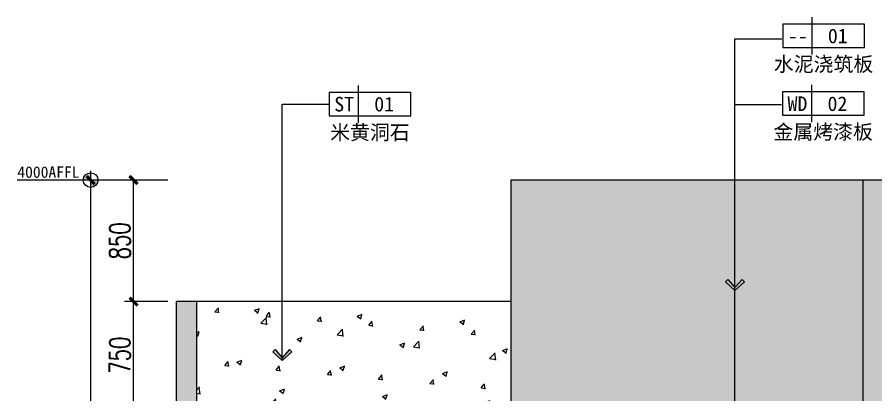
# Model space of a CAD drawing. Header units: millimetres. Extents: x 5625199 to 7433318, y -3316392 to -2552493.
# Drawn here: x 6341062 to 6347069, y -2674026 to -2671382 of the extents above; entities that cross this region are included whole.
import ezdxf
from ezdxf.enums import TextEntityAlignment as Align

# ---------------------------------------------------------------- set-up
doc = ezdxf.new("R2010")
doc.units = ezdxf.units.MM
doc.header["$PDMODE"] = 35
doc.header["$PDSIZE"] = -10
doc.linetypes.add('M-CENTER', pattern=[11.25, 7.5, -1.25, 1.25, -1.25])
for name, color, linetype in [('155', 155, 'Continuous'), ('DIM', 7, 'Continuous'), ('PL-文字标注', 2, 'Continuous')]:
    doc.layers.add(name, color=color, linetype=linetype)
doc.styles.add('03.YBC-宋体2.5', font='', dxfattribs={"width": 0.8, "height": 2.5})
doc.styles.add('dop-S', font='')
doc.styles.add('标注-尺寸', font='simplex.shx', dxfattribs={"width": 0.7})
doc.styles.get('03.YBC-宋体2.5').set_extended_font_data('SimSun')
doc.styles.get('dop-S').set_extended_font_data('SimSun')
doc.dimstyles.new('90', dxfattribs={"dimscale": 0.9, "dimtxt": 150, "dimasz": 50, "dimexe": 120, "dimexo": 150, "dimgap": 30, "dimtad": 1, "dimdec": 0, "dimrnd": 5, "dimdsep": 46, "dimtxsty": '标注-尺寸', "dimblk": 'ARCHTICK', "dimcen": 0.2, "dimclrd": 8, "dimclre": 8, "dimclrt": 2, "dimadec": 0, "dimazin": 0, "dimtfac": 1, "dimtdec": 0, "dimtmove": 2, "dimatfit": 3, "dimldrblk": 'ccccc', "dimfxl": 300, "dimfxlon": 1, "dimtolj": 1, "dimtzin": 0, "dimarcsym": 0})
doc.dimstyles.new('副本 100', dxfattribs={"dimscale": 0.8, "dimtxt": 180, "dimasz": 70, "dimexe": 80, "dimexo": 100, "dimgap": 30, "dimtad": 1, "dimdec": 0, "dimrnd": 5, "dimdsep": 46, "dimtxsty": '标注-尺寸', "dimblk": 'ARCHTICK', "dimcen": 0.2, "dimdle": 5, "dimclrd": 8, "dimclre": 8, "dimclrt": 2, "dimadec": 0, "dimazin": 0, "dimtfac": 1, "dimtdec": 0, "dimtmove": 2, "dimatfit": 3, "dimldrblk": 'ccccc', "dimfxl": 300, "dimfxlon": 1, "dimtolj": 1, "dimtzin": 0, "dimarcsym": 0})

# ---------------------------------------------------------------- blocks, each defined once
blk = doc.blocks.new('子标高')
h = blk.add_hatch(color=256)
edge = h.paths.add_edge_path()
edge.add_arc((-600.2409431565975, 0.2411642588631366), 50.95940477876863, 89.72884797535391, 180.2711520246482, ccw=False)
edge.add_line((-599.9997788977342, 51.19999838216973), (-599.9997788977342, -3.638e-12))
edge.add_line((-599.9997788977342, 0), (-651.1997772799077, 0))
edge = h.paths.add_edge_path()
edge.add_arc((-599.7586146388712, -0.2411642588667746), 50.95940477876958, -90.27115202464557, 0.271152024646824, ccw=False)
edge.add_line((-599.9997788977342, -51.19999838217336), (-599.9997788977342, 0))
edge.add_line((-599.9997788977342, 0), (-548.7997805155609, 0))
for p, q in [((-599.9997788977342, 63.99999797771307), (-599.9997788977342, -63.9999979777167)), ((-200, 0), (-709.9997754219294, 0))]:
    blk.add_line(p, q)
at = {"linetype": 'M-CENTER', "ltscale": 0.5}
blk.add_line((-709.9997754219294, -3.63798e-11), (-1113.972843062991, 9.8225428e-09), dxfattribs=at)
at = {"color": 5}
blk.add_circle((-599.9997788977342, 0), 51.19999838217196, dxfattribs=at)
at = {"style": 'dop-S'}
blk.add_attdef('标高', (-1232.206651260485, 15.99306680168956), '', height=99.99999684017963, dxfattribs=at)
blk = doc.blocks.new('_ArchTick')
at = {"color": 0, "linetype": 'ByBlock', "const_width": 0.4}
blk.add_lwpolyline([(-0.5, -0.5), (0.5, 0.5)], dxfattribs=at)
blk = doc.blocks.new('*D501')
at = {"layer": '155', "color": 8, "lineweight": -2, "ltscale": 500, "transparency": 16777216}
for p, q in [((6342115.70571484, -2673372.718903087), (6341811.705714841, -2673372.718903087)), ((6341875.705714841, -2674126.718903087), (6341875.705714841, -2673368.718903087)), ((6342115.70571484, -2674122.718903086), (6341811.705714841, -2674122.718903086))]:
    blk.add_line(p, q, dxfattribs=at)
at = {"layer": 'Defpoints', "color": 0, "transparency": 16777216}
for p in [(6341875.705714841, -2673372.718903087), (6342870.334344164, -2673372.718903087), (6342765.70571484, -2674122.718903086)]:
    blk.add_point(p, dxfattribs=at)
at = {"layer": '155', "color": 8, "linetype": 'ByBlock', "lineweight": -2, "transparency": 16777216, "xscale": 56, "yscale": 56, "zscale": 56}
for p, rotation in [((6341875.705714841, -2673372.718903087), 90), ((6341875.705714841, -2674122.718903086), 270)]:
    blk.add_blockref('_ArchTick', p, dxfattribs=dict(at, rotation=rotation))
at = {"layer": '155', "color": 2, "ltscale": 500, "transparency": 16777216, "insert": (6341779.70571484, -2673747.718903087), "char_height": 144, "attachment_point": 5, "rotation": 90, "style": '标注-尺寸'}
blk.add_mtext('\\A1;750', dxfattribs=at)
blk = doc.blocks.new('ccccc')
h = blk.add_hatch(color=44)
h.dxf.hatch_style = 1
h.paths.add_polyline_path([(-1.713128774543291, -1.115298350458032), (-1.349075249163432, -1.474599215202033), (1e-16, 1e-16), (-1.349075249163432, 1.474599215202033), (-1.713128774543291, 1.115298350458032), (-0.4242640688316899, -1e-16)])
at = {"color": 44}
for p, q in [((-1.349075249163432, 1.474599215202033), (-1.713128774543291, 1.115298350458032)), ((-1.713128774543291, 1.115298350458032), (-0.4242640688316898, 0)), ((0, 0), (-1.349075249163432, 1.474599215202033)), ((-0.4242640688316898, 0), (-5.066636229632421, 0)), ((-1.713128774543291, -1.115298350458032), (-0.4242640688316898, 0)), ((0, 0), (-1.349075249163432, -1.474599215202033)), ((-1.349075249163432, -1.474599215202033), (-1.713128774543291, -1.115298350458032))]:
    blk.add_line(p, q, dxfattribs=at)
blk = doc.blocks.new('*D502')
at = {"layer": '155', "color": 8, "lineweight": -2, "ltscale": 500, "transparency": 16777216}
for p, q in [((6342115.70571484, -2672522.718903087), (6341811.705714841, -2672522.718903087)), ((6341875.705714841, -2673376.718903087), (6341875.705714841, -2672518.718903087)), ((6342115.70571484, -2673372.718903087), (6341811.705714841, -2673372.718903087))]:
    blk.add_line(p, q, dxfattribs=at)
at = {"layer": 'Defpoints', "color": 0, "transparency": 16777216}
for p in [(6341875.705714841, -2672522.718903087), (6344515.933386178, -2672522.718903087), (6342870.334344164, -2673372.718903087)]:
    blk.add_point(p, dxfattribs=at)
at = {"layer": '155', "color": 8, "linetype": 'ByBlock', "lineweight": -2, "transparency": 16777216, "xscale": 56, "yscale": 56, "zscale": 56}
for p, rotation in [((6341875.705714841, -2672522.718903087), 90), ((6341875.705714841, -2673372.718903087), 270)]:
    blk.add_blockref('_ArchTick', p, dxfattribs=dict(at, rotation=rotation))
at = {"layer": '155', "color": 2, "ltscale": 500, "transparency": 16777216, "insert": (6341779.70571484, -2672947.718903087), "char_height": 144, "attachment_point": 5, "rotation": 90, "style": '标注-尺寸'}
blk.add_mtext('\\A1;850', dxfattribs=at)
blk = doc.blocks.new('*D503')
at = {"layer": '155', "color": 8, "lineweight": -2, "ltscale": 500, "transparency": 16777216}
for p, q in [((6341815.705935943, -2672522.718903087), (6341511.705935943, -2672522.718903087)), ((6341575.705935943, -2672518.718903087), (6341575.705935943, -2676526.718903087)), ((6341815.705935943, -2676522.718903087), (6341511.705935943, -2676522.718903087))]:
    blk.add_line(p, q, dxfattribs=at)
at = {"layer": 'Defpoints', "color": 0, "transparency": 16777216}
for p in [(6344515.933386178, -2672522.718903087), (6341575.705935943, -2676522.718903087), (6342992.612500638, -2676522.718903087)]:
    blk.add_point(p, dxfattribs=at)
at = {"layer": '155', "color": 8, "linetype": 'ByBlock', "lineweight": -2, "transparency": 16777216, "xscale": 56, "yscale": 56, "zscale": 56}
for p, rotation in [((6341575.705935943, -2672522.718903087), 90), ((6341575.705935943, -2676522.718903087), 270)]:
    blk.add_blockref('_ArchTick', p, dxfattribs=dict(at, rotation=rotation))
at = {"layer": '155', "color": 2, "ltscale": 500, "transparency": 16777216, "insert": (6341479.705935943, -2674522.718903087), "char_height": 144, "attachment_point": 5, "rotation": 90, "style": '标注-尺寸'}
blk.add_mtext('\\A1;4000', dxfattribs=at)
blk = doc.blocks.new('*U617')
at = {"color": 50}
blk.add_line((-9.000000000004574, 3.200000000014711), (-9.000000000004574, -3.200000000014711), dxfattribs=at)
at = {"color": 150}
blk.add_lwpolyline([(-14.00000000000457, 2.000000000014665), (-13.99999999999542, -2.000000000014665), (4.5759e-12, -2.000000000014665), (-4.5759e-12, 2.000000000014665)], close=True, dxfattribs=at)
at = {"color": 50, "style": '03.YBC-宋体2.5', "flags": 8}
for tag, p in [('PT', (-11.41203370425435, -0.0169426641272139)), ('01', (-4.560573803961943, -0.0169426641272139)), ('材料名称', (-7.000000000004575, -4.854991556547588))]:
    blk.add_attdef(tag, text='', height=2.5, dxfattribs=at).set_placement(p, align=Align.MIDDLE_CENTER)
blk = doc.blocks.new('*U604')
at = {"color": 50}
blk.add_line((-9.000000000004574, 3.200000000014711), (-9.000000000004574, -3.200000000014711), dxfattribs=at)
at = {"color": 150}
blk.add_lwpolyline([(-14.00000000000457, 2.000000000014665), (-13.99999999999542, -2.000000000014665), (4.5759e-12, -2.000000000014665), (-4.5759e-12, 2.000000000014665)], close=True, dxfattribs=at)
at = {"color": 50, "style": '03.YBC-宋体2.5', "flags": 8}
for tag, p in [('PT', (-11.41203370425435, -0.0169426641272139)), ('01', (-4.560573803961943, -0.0169426641272139)), ('材料名称', (-7.000000000004575, -4.854991556547588))]:
    blk.add_attdef(tag, text='', height=2.5, dxfattribs=at).set_placement(p, align=Align.MIDDLE_CENTER)
blk = doc.blocks.new('*U819')
at = {"color": 50}
blk.add_line((-9.000000000004574, 3.200000000014711), (-9.000000000004574, -3.200000000014711), dxfattribs=at)
at = {"color": 150}
blk.add_lwpolyline([(-14.00000000000457, 2.000000000014665), (-13.99999999999542, -2.000000000014665), (4.5759e-12, -2.000000000014665), (-4.5759e-12, 2.000000000014665)], close=True, dxfattribs=at)
at = {"color": 50, "style": '03.YBC-宋体2.5', "flags": 8}
for tag, p in [('PT', (-11.41203370425435, -0.0169426641272139)), ('01', (-4.560573803961943, -0.0169426641272139)), ('材料名称', (-7.000000000004575, -4.854991556547588))]:
    blk.add_attdef(tag, text='', height=2.5, dxfattribs=at).set_placement(p, align=Align.MIDDLE_CENTER)

msp = doc.modelspace()

# ---------------------------------------------------------------- hatches: boundary and pattern name
at = {"layer": '155', "ltscale": 500}
h = msp.add_hatch(dxfattribs=at)
h.set_pattern_fill('DOTS', color=250, scale=12)
h.set_pattern_definition([(0, (273402.824621, -417409.755274), (9.524999999999999, 19.05), [0, -19.05])])
h.paths.add_polyline_path([(6346976.852964107, -2672522.718903087), (6344515.933386178, -2672522.718903087), (6344515.933386178, -2673372.718903087), (6344515.933386178, -2676522.718903087), (6344746.422206598, -2676522.718903087), (6344746.422206598, -2675322.718903087), (6346746.422206597, -2675322.718903087), (6346746.422206597, -2676522.718903087), (6346976.852964107, -2676522.718903087)])
h.paths.add_polyline_path([(6346976.852964107, -2676522.718903087), (6347126.852964107, -2676522.718903087), (6347126.852964107, -2672522.718903087), (6346976.852964107, -2672522.718903087)])
h.paths.add_polyline_path([(6347726.852964107, -2676522.718903087), (6347876.852964108, -2676522.718903087), (6347876.852964108, -2672522.718903087), (6347726.852964107, -2672522.718903087)])
h.paths.add_polyline_path([(6347876.852964108, -2675122.718903087), (6347876.852964108, -2676522.718903087), (6348028.660759398, -2676522.718903087), (6348028.660759398, -2675322.718903087), (6351828.660759399, -2675322.718903087), (6351828.660759399, -2676522.718903087), (6351980.46855469, -2676522.718903087), (6351980.46855469, -2672522.718903087), (6347876.852964108, -2672522.718903087), (6347876.852964108, -2674722.718903087), (6350376.852964108, -2674722.718903087), (6350376.852964108, -2675122.718903087)])
h.paths.add_polyline_path([(6357675.756053609, -2675322.718903087), (6357675.756053609, -2673372.718903087), (6358275.756053609, -2673372.718903087), (6358275.756053609, -2675322.718903087), (6358653.112304149, -2675322.718903087), (6358653.112304149, -2676522.718903087), (6358825.75605361, -2676522.718903087), (6358825.75605361, -2672522.718903087), (6354680.46855469, -2672522.718903087), (6354680.46855469, -2676522.718903087), (6354853.112304149, -2676522.718903087), (6354853.112304149, -2675322.718903087)])
h.paths.add_polyline_path([(6355280.46855469, -2674572.718903087), (6355280.46855469, -2674122.718903086), (6355730.468554689, -2674122.718903086), (6355730.468554689, -2674572.718903087)], flags=16)
h.paths.add_polyline_path([(6356030.468554689, -2674572.718903087), (6356030.468554689, -2674122.718903086), (6356480.46855469, -2674122.718903086), (6356480.46855469, -2674572.718903087)], flags=16)
h.paths.add_polyline_path([(6357230.468554689, -2674572.718903087), (6357230.468554689, -2674122.718903086), (6356780.468554689, -2674122.718903086), (6356780.468554689, -2674572.718903087)], flags=16)
h = msp.add_hatch(dxfattribs=at)
h.set_pattern_fill('钢筋混凝土', color=250, scale=3, angle=180)
h.set_pattern_definition([(45, (584458.6856700662, -417409.755274), (-5.303300858899105, 5.303300858899106), []), (50, (584458.6856700662, -417409.755274), (21.5178054780226, -1.882564049477853), [2.249999999999998, -24.74999999999999]), (355, (584458.6856700662, -417409.755274), (-4.162540008390001, 22.56576401100035), [1.799999999999999, -19.8]), (100.4514, (584460.4788204662, -417409.9121542), (17.35528145142065, 20.68318626182861), [1.912205699999999, -21.03426335999999]), (46.1842, (584458.6856700662, -417403.755274), (32.01723145876933, -4.965570429870544), [3.375, -37.125]), (96.6356, (584461.3537724162, -417404.16907321), (28.0398811664611, 29.22353612701325), [2.86830864, -31.55139]), (351.1842000000001, (584458.6856700662, -417403.755274), (28.03985835400882, 29.22355802775973), [2.7, -29.7]), (21, (584461.6856700663, -417405.255274), (17.90721156355385, -12.07856671996016), [2.25, -24.75]), (326, (584461.6856700663, -417405.255274), (7.299459957647467, 21.75450135140559), [1.799999999999999, -19.79999999999998]), (71.4514, (584463.1779370563, -417406.26182218), (25.20667885744471, 9.67591490129857), [1.912205699999999, -21.03426336]), (37.5, (584458.6856700662, -417409.755274), (0.3647956595187181, 9.986815614939346), [0, -19.56, 0, -20.1, 0, -19.875]), (7.499999999999999, (584458.6856700662, -417409.755274), (7.892086123264457, 11.83235135647081), [0, -11.45999999999999, 0, -19.10999999999999, 0, -7.574999999999996]), (327.5, (584451.9956700662, -417409.755274), (16.01467308517227, -0.6766461520313927), [0, -7.499999999999998, 0, -23.39999999999999, 0, -31.04999999999999]), (317.5, (584448.9956700662, -417409.755274), (17.49558508027159, 3.003149469969531), [0, -9.75, 0, -15.54, 0, -22.05])])
h.paths.add_polyline_path([(6342315.705714841, -2676522.718903087), (6342315.705714841, -2673372.718903087), (6342175.705714841, -2673372.718903087), (6342175.705714841, -2676522.718903087)])
h = msp.add_hatch(dxfattribs=at)
h.set_pattern_fill('砂石碎砖', color=250, scale=50)
h.set_pattern_definition([(50, (273402.824621, -417409.755274), (358.6300905343323, -31.37606684850995), [37.5, -412.5]), (355, (273402.824621, -417409.755274), (-69.37566331981854, 376.0960665449608), [30, -330]), (100.4514, (273432.710461, -417412.3699439999), (289.2546908570108, 344.7197710304768), [31.870095, -350.571055]), (46.1842, (273402.824621, -417309.7552739999), (533.620521426545, -82.75950439514035), [56.25, -618.75]), (96.6356, (273447.2929935, -417316.6519275), (467.3313507877494, 487.0589352191122), [47.805144, -525.8564999999999]), (351.1842000000001, (273402.824621, -417309.7552739999), (467.3309725668137, 487.0593004626623), [45, -495]), (21, (273452.824621, -417334.755274), (298.4535257008629, -201.309444399089), [37.5, -412.5]), (326, (273452.824621, -417334.755274), (121.6576688624226, 362.5750205662513), [30, -330]), (71.4514, (273477.6957375, -417351.531077), (420.1113142907449, 161.2652483549762), [31.870095, -350.571055])])
h.paths.add_polyline_path([(6342315.705714841, -2674122.718903086), (6342765.70571484, -2674122.718903086), (6342765.70571484, -2676522.718903087), (6344515.933386178, -2676522.718903087), (6344515.933386178, -2673372.718903087), (6342315.705714841, -2673372.718903087)])

# ---------------------------------------------------------------- linework, layer by layer
at = {"layer": '155', "color": 0, "ltscale": 500}
for p, q in [((6358975.756053609, -2672522.718903087), (6344515.933386178, -2672522.718903087)), ((6344515.933386178, -2672522.718903087), (6344515.933386178, -2673372.718903087)), ((6342175.705714841, -2676572.718903087), (6342175.705714841, -2673372.718903087)), ((6344515.933386178, -2673372.718903087), (6342175.705714841, -2673372.718903087)), ((6342315.705714841, -2673372.718903087), (6342315.705714841, -2676522.718903087))]:
    msp.add_line(p, q, dxfattribs=at)
at = {"layer": '155', "color": 5, "ltscale": 500}
for p, q in [((6346976.852964107, -2672522.718903087), (6346976.852964107, -2676522.718903087)), ((6344515.933386178, -2673372.718903087), (6344515.933386178, -2676522.718903087))]:
    msp.add_line(p, q, dxfattribs=at)

# ---------------------------------------------------------------- block references
ref = msp.add_blockref('*U819', (6346988.697657307, -2671512.738979687), dxfattribs=dict(xscale=40.82399999999999, yscale=40.82399999999999, zscale=40.82399999999999))
ref.add_attrib('材料名称', '水泥浇筑板', dxfattribs={"color": 50, "height": 102.06, "style": '03.YBC-宋体2.5'}).set_placement((6346702.929657307, -2671710.939154992), align=Align.MIDDLE_CENTER)
ref.add_attrib('01', '01', dxfattribs={"color": 50, "height": 102.06, "style": '03.YBC-宋体2.5'}).set_placement((6346802.516792333, -2671513.430647007), align=Align.MIDDLE_CENTER)
ref.add_attrib('PT', '--', dxfattribs={"color": 50, "height": 102.06, "style": '03.YBC-宋体2.5'}).set_placement((6346522.812793365, -2671513.430647007), align=Align.MIDDLE_CENTER)
ref = msp.add_blockref('*U604', (6343815.250895938, -2671990.472331336), dxfattribs=dict(xscale=40.82399999999999, yscale=40.82399999999999, zscale=40.82399999999999))
ref.add_attrib('材料名称', '米黄洞石', dxfattribs={"color": 50, "height": 102.06, "style": '03.YBC-宋体2.5'}).set_placement((6343529.482895937, -2672188.672506641), align=Align.MIDDLE_CENTER)
ref.add_attrib('01', '01', dxfattribs={"color": 50, "height": 102.06, "style": '03.YBC-宋体2.5'}).set_placement((6343629.070030965, -2671991.163998657), align=Align.MIDDLE_CENTER)
ref.add_attrib('PT', 'ST', dxfattribs={"color": 50, "height": 102.06, "style": '03.YBC-宋体2.5'}).set_placement((6343349.366031995, -2671991.163998657), align=Align.MIDDLE_CENTER)
ref = msp.add_blockref('*U617', (6346986.313949163, -2671987.281811631), dxfattribs=dict(xscale=40.82399999999999, yscale=40.82399999999999, zscale=40.82399999999999))
ref.add_attrib('材料名称', '金属烤漆板', dxfattribs={"color": 50, "height": 102.06, "style": '03.YBC-宋体2.5'}).set_placement((6346700.545949163, -2672185.481986936), align=Align.MIDDLE_CENTER)
ref.add_attrib('01', '02', dxfattribs={"color": 50, "height": 102.06, "style": '03.YBC-宋体2.5'}).set_placement((6346800.133084189, -2671987.973478952), align=Align.MIDDLE_CENTER)
ref.add_attrib('PT', 'WD', dxfattribs={"color": 50, "height": 102.06, "style": '03.YBC-宋体2.5'}).set_placement((6346520.429085221, -2671987.973478952), align=Align.MIDDLE_CENTER)
at = {"layer": 'PL-文字标注', "color": 4, "linetype": 'M-CENTER'}
ref = msp.add_blockref('子标高', (6342175.705714841, -2672522.718903087), dxfattribs=at)
ref.add_attrib('标高', '4000AFFL', (6341062.807181897, -2672506.725836285), dxfattribs={"layer": '0', "height": 80, "style": 'dop-S'})

# ---------------------------------------------------------------- dimensions: what is measured, and where the dimension line sits
at = {"layer": '155', "ltscale": 500}
for base, p1, p2, picture, middle in [((6341575.705935943, -2676522.718903087), (6344515.933386178, -2672522.718903087), (6342992.612500638, -2676522.718903087), '*D503', (6341479.705935943, -2674522.718903087)), ((6341875.705714841, -2672522.718903087), (6342870.334344164, -2673372.718903087), (6344515.933386178, -2672522.718903087), '*D502', (6341779.70571484, -2672947.718903087)), ((6341875.705714841, -2673372.718903087), (6342765.70571484, -2674122.718903086), (6342870.334344164, -2673372.718903087), '*D501', (6341779.70571484, -2673747.718903087))]:
    dim = msp.add_linear_dim(base=base, p1=p1, p2=p2, angle=90, dimstyle='副本 100', dxfattribs=at)
    dim.commit()
    dim.dimension.update_dxf_attribs({"geometry": picture, "text_midpoint": middle})

# ---------------------------------------------------------------- leaders
msp.add_leader([(6346083.335889361, -2675901.841068314), (6346083.335889361, -2671992.933242651), (6346408.815324651, -2671992.933242651)], dimstyle='副本 100', override={"dimgap": 30, "dimtad": 0}, dxfattribs=at)
at = {"layer": 'DIM'}
for points in [[(6346083.335889361, -2673294.846520886), (6346083.335889361, -2671533.212985924), (6346410.549817576, -2671533.212985924)], [(6342916.500967723, -2673786.371552736), (6342916.500967723, -2671990.472331336), (6343243.714895939, -2671990.472331336)]]:
    msp.add_leader(points, dimstyle='90', dxfattribs=at)

doc.saveas('drawing.dxf')
